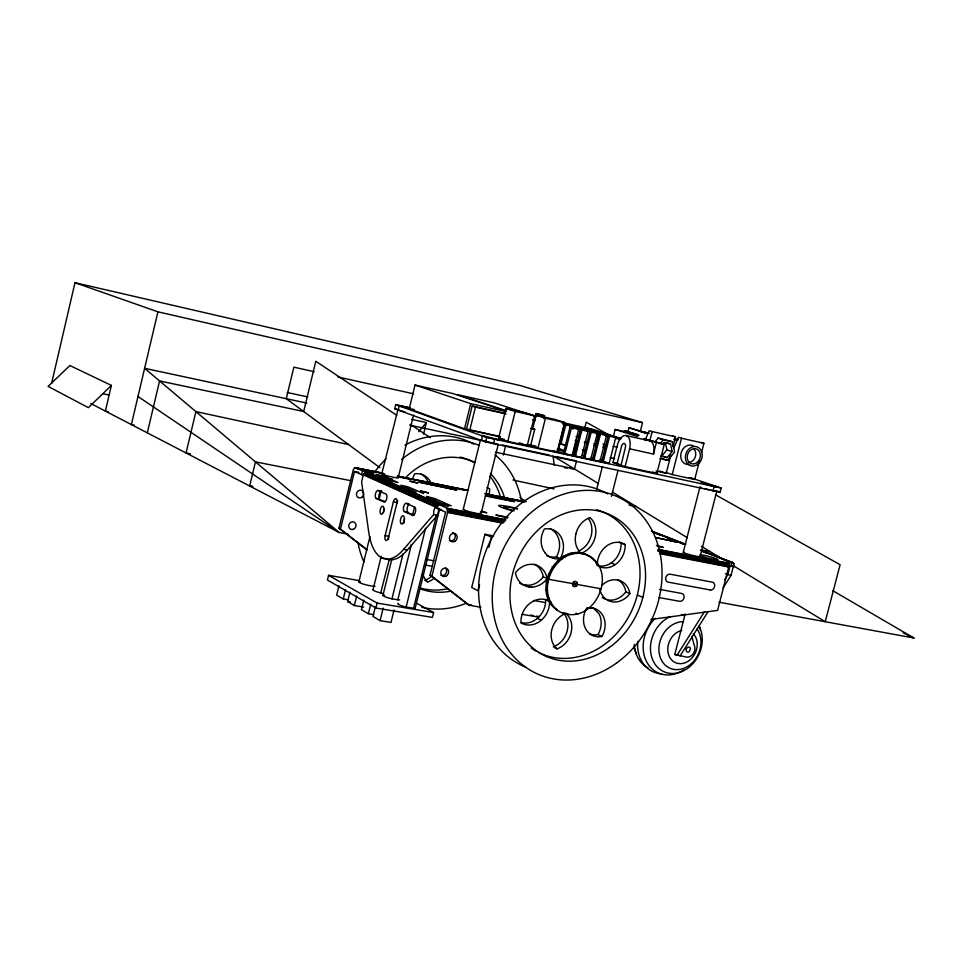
<?xml version="1.0" encoding="UTF-8"?>
<svg xmlns="http://www.w3.org/2000/svg" width="962" height="962" viewBox="0 0 962 962"><rect width="100%" height="100%" fill="white"/><g stroke="black" fill="none" stroke-linecap="round" stroke-linejoin="round"><path stroke-width="1.44" d="M480.916 607.262L469.095 605.242L431.914 576.154L447.498 513.035L446.885 508.116L365.776 472.366L363.335 474.867L361.604 481.83L368.687 531.782A59.884 26.587 -78.9 0 0 403.631 549.338L407.335 550.023L437.433 515.295L439.141 508.345M563.552 613.419C524.158 598.665 558.261 532.936 592.616 558.2C616.702 577.897 591.979 624.855 562.024 612.686L567.917 613.828M555.916 609.331L557.431 610.076C533.273 590.764 556.637 544.72 586.567 554.749M650.889 619.48L717.592 610.389L728.607 567.52C729.93 566.017 727.068 562.505 728.583 563.035M728.595 565.872A25.445 2.201 14.5 0 1 730.627 566.017L734.09 566.666L733.85 563.756L731.613 562.157A25.445 2.152 14.5 0 0 728.354 562.89L729.617 563.612L728.727 567.003L659.547 553.583M51.647 383.189L75 282.696L520.586 385.654L642.52 422.643L640.367 431.168M111.4 385.401L88.372 407.647L48.1 386.411L69.889 365.536L111.4 385.401L105.375 411.087L108.321 411.676M75 282.696L157.912 311.832L131.373 424.579L134.319 425.168M147.306 432.864L159.572 380.94L303.679 411.508L315.801 361.255L396.741 415.271M252.609 486.58L249.663 486.014L255.459 461.868L350.481 480.627M366.823 549.879L338.949 528.282L353.415 469.372L355.231 467.592L362.53 470.779L373.593 473.376L365.776 472.366M359.403 580.639L328.559 575.312L327.417 580.014L375.914 608.02L432.395 617.4L433.597 612.541L416.702 603.258M367.231 549.807L340.488 529.076L354.509 471.488L358.91 472.366M364.285 475.192L361.592 474.651L362.53 470.779M338.949 585.786L336.676 595.117L343.254 598.977L348.545 599.867M343.254 598.977L345.55 589.586M690.115 477.621L721.175 488.023L720.105 492.219L485.582 441.967L394.709 408.766L395.707 404.653L410.485 407.888M363.732 607.07L354.377 605.519L347.643 601.563L349.952 592.123M381.794 473.713L397.919 409.608M405.002 411.964L398.208 410.04L399.218 405.916L398.46 405.507L409.427 407.804M382.696 478.547L383.321 475.962L375.901 474.278L391.077 481.036L398.04 482.527L383.321 475.962M358.886 581.83L369.937 536.616M379.22 498.701L381 491.414M354.377 605.519L356.71 596.019M500.036 436.471L464.526 428.775L409.211 408.862L415.043 385.053L452.982 393.59L505.976 411.099M363.78 600.096L361.435 609.667L368.374 613.744L373.773 614.634M398.172 477.813L413.528 415.163M397.751 500.721A4.149 1.852 -79 0 0 397.029 502.621L388.528 537.241A4.149 1.84 -79.4 0 1 385.846 540.403A4.149 1.84 -79.4 0 1 385.137 535.557L393.374 501.911A4.161 1.84 -79 0 1 396.079 498.677A4.161 1.84 -79 0 1 396.801 503.487M373.028 589.754L381.253 556.216M368.374 613.744L370.731 604.1M375.372 606.769L372.991 616.462L380.098 620.646L391.005 622.426L394.083 609.908M375.914 608.02L377.128 603.078L328.559 575.312M373.521 589.562A8.766 1.215 13.7 0 0 380.724 592.953L389.165 559.824M382.96 595.322L391.871 559.018M423.52 434.102L426.358 422.546L411.712 419.384M380.098 620.646L383.177 608.092M384.487 595.069A8.85 1.239 13.7 0 0 383.718 596.151A8.85 1.239 13.7 0 0 390.776 598.58L391.967 598.857L403.078 553.655M412.397 515.752L414.55 506.998M397.787 599.843L411.399 544.516M406.132 607.07L425.541 528.27M434.223 501.274L434.884 498.556L426.419 496.404M403.631 549.338L433.682 514.562C433.02 505.206 440.283 500.769 448.28 506.228L438.275 504.268L437.241 508.453L445.61 512.181L430.05 575.192L469.095 605.242M413.54 608.309L436.532 515.103M415.235 608.032L439.61 509.235M464.526 428.775L470.719 403.667L415.043 385.053M505.363 413.407L472.186 406.012L466.474 429.196L500.432 437.013M469.709 430.363L475.456 407.106L472.186 406.012M463.263 509.283L480.435 439.911L498.256 444.36L481.036 513.732M481.433 440.44L482.539 435.978L481.938 435.425L499.362 439.899L486.688 437.494L395.707 404.653M485.582 441.967L486.688 437.494M493.506 443.65L494.624 439.189L721.175 488.023M498.629 438.155L506 408.465L525.312 412.794L534.644 415.837L527.224 445.622L507.768 441.426L498.629 438.155L504.148 439.357M503.342 455.074L505.495 446.392M507.768 441.426L515.211 411.483L506 408.465M493.662 535.93L484.932 534.271L471.705 587.517L478.114 590.776L479.557 584.98M488.924 547.342L491.438 537.205L484.932 534.271M535.257 416.45L535.966 413.576L541.786 414.887L544.576 415.788L543.855 418.662M532.551 429.232L536.05 415.199L555.062 419.468L564.562 422.534L557.166 452.08L538.023 447.955L530.038 445.129M526.611 444.841L530.615 445.707L534.704 429.268L531.216 428.09M538.023 447.955L545.442 418.254L536.05 415.199M614.285 437.145L615.692 437.602L609.174 463.468L564.802 453.896L571.849 426.178L564.441 424.386L558.441 448.364L559.776 448.833L558.669 448.593L559.896 443.698L565.86 444.997M561.002 443.939L565.788 424.819L564.441 424.386M575.781 454.401L574.41 453.92L580.507 429.605L581.89 430.062L575.781 454.401L572.594 453.715L578.703 429.353L569.985 427.26L563.443 453.415L572.149 455.483M572.943 429.256L573.653 426.443L581.036 428.222L578.715 437.457M576.25 441.149L574.482 448.184L577.02 448.737M573.304 453.679L574.542 448.725L575.649 448.965M570.189 468.434L574.482 468.963L576.25 461.868M584.439 429.28L586.219 422.198L611.074 436.147M581.914 455.723L588.01 431.421L586.628 430.976M588.804 429.834L590.163 430.267L583.706 455.928L585.088 456.409L591.185 432.13M595.887 433.044L597.282 433.489L591.185 457.732L594.336 458.405L600.432 434.199L599.037 433.742L592.953 457.936L594.336 458.405M621.055 465.223L625.553 446.765A3.896 2.08 -77.4 0 0 624.338 443.458A3.896 2.08 -77.4 0 0 621.765 445.526L617.015 463.828M597.907 431.866L599.278 432.299L596.308 444.107L593.903 443.578M605.098 435.101L606.493 435.545L600.408 459.716L603.547 460.401L609.631 436.243L608.237 435.798L602.164 459.92L603.547 460.401M596.608 489.526L602.416 466.426M581.168 553.006L582.659 553.92M613.383 436.52L615.151 429.485L633.261 433.561M664.249 444.408L643.975 438.732L664.249 444.408L656.878 473.46L625.108 466.618L612.986 462.445L617.424 444.817A12.013 6.397 -77.4 0 1 626.346 435.606L650.072 440.921A11.929 6.469 -77.4 0 1 653.451 454.076L629.617 448.809A12.013 6.397 -77.4 0 0 626.346 435.606M611.459 496.296L618.013 470.322M637.914 434.692L627.97 431.577L628.944 427.753L648.111 433.297M625.108 466.618L629.617 448.809M649.687 441.438L652.188 431.577L649.242 430.663L645.045 440.307M653.451 454.076L656.349 442.64M656.024 471.079L666.233 473.28L670.863 455.074M672.991 446.669L675.48 436.856L672.51 435.942M699.506 460.654L694.708 479.449L672.222 474.579L681.469 438.215L678.487 437.301L673.677 448.232M701.719 451.984L703.931 443.314L700.913 442.388M683.26 552.32L699.939 487.012M711.11 490.271L713.082 490.716L714.165 486.507L717.868 487.025L701.009 482.828L714.165 486.507M691.834 636.411L694.155 645.045A7.792 6.361 -65.7 0 1 693.422 653.438A7.792 6.361 -65.7 0 1 686.387 657.082L674.783 654.497L683.104 621.957A34.872 19.613 -80.3 0 0 684.92 613.912M700.071 556.529L716.798 491.209L713.082 490.716M734.09 566.666L730.122 565.752L727.813 574.759L724.614 579.821M730.122 565.752L730.855 566.041L732.274 562.301M723.063 587.974L731.036 575.384L733.345 566.377L730.855 566.041M668.867 459.151L670.67 455.062M676.851 655.483L704.545 611.616M680.026 656.012L707.924 611.916M666.906 449.855L661.88 455.892L667.111 457.599L672.161 451.539L670.574 443.987L665.319 442.34L666.906 449.855L672.161 451.539M659.896 458.646L667.7 460.365L674.59 452.08L672.426 441.762L658.092 438.083L654.641 442.219M659.86 443.879L663.335 439.718L672.426 441.762M662.229 444.516L663.912 442.496L670.574 443.987M418.71 431.697L426.358 422.546M551.034 602.104L545.694 599.518A20.695 17.665 -64.2 0 1 539.153 616.702L536.387 619.179A20.695 17.665 -64.2 0 1 521.151 622.594M541.125 620.249L540.187 621.091A20.767 17.713 -64.2 0 1 520.899 622.823L521.067 619.083A20.671 17.556 -63.9 0 1 530.303 603.006L533.405 601.082A20.671 17.556 -63.9 0 1 549.518 601.37A20.767 17.713 -64.2 0 1 542.965 618.614L541.125 620.249L537.337 618.326M572.883 585.642L577.116 582.467L575.673 581.385A2.766 2.345 -65.8 0 0 572.679 583.633L548.629 579.292L543.289 576.815A20.743 17.761 -64.8 0 0 534.487 564.225M577.116 582.467A2.766 2.345 -65.8 0 1 576.166 586.243L574.326 586.724A2.766 2.345 -65.8 0 1 572.679 583.633M426.719 496.945L427.332 496.753M587.794 607.888C593.903 606.83 600.12 610.233 602.958 615.656A20.43 17.148 -64.6 0 1 601.947 636.471A20.262 16.967 -65.2 0 1 585.678 628.859L584.367 625.733A20.262 16.967 -65.2 0 1 586.7 607.996M587.734 607.78L593.181 608.044M564.466 467.748L567.327 468.085M414.454 409.608L412.037 409.211M249.663 486.014L252.633 486.459M674.783 654.497L677.957 655.026M347.643 601.563L350.3 602.008M377.128 603.078L433.597 612.541M467.195 604.244L471.62 605.002M530.603 615.103L533.549 615.608M536.495 616.113L539.442 616.618M522.246 614.333L538.492 617.111M533.766 600.516L545.49 602.573M656.433 545.394L663.263 547.366L657.503 546.236M426.659 559.475L433.97 560.798M425.3 565.067L432.647 566.39M381.589 557.756L384.03 558.188M659.006 597.558L679.629 601.31A4.088 3.367 -67.1 0 0 683.97 597.991A4.088 3.367 -67.1 0 0 681.649 593.446L659.559 589.369M577.32 584.475L601.118 588.804M347.859 534.042L339.057 532.431L90.789 403.511M718.915 602.188L913.9 638.01L832.912 590.764M385.137 535.557L388.78 536.231A4.149 1.84 -79.4 0 0 388.588 539.297M433.682 514.562L437.433 515.295M408.874 503.872L406.421 503.391A4.197 1.888 -79 0 0 403.679 506.649A4.197 1.888 -79 0 0 404.425 511.507L413.997 514.947M731.036 575.384L725.372 573.797M447.691 509.8L505.062 520.971M658.056 550.757L728.667 564.502M435.389 507.623L437.89 508.104M447.751 510.293L503.655 521.163M658.14 551.214L728.763 564.959M437.241 508.453L440.103 509.006M447.775 510.81L503.679 521.681M659.655 551.996L728.811 565.44M438.997 509.439L441.919 510.004M447.763 511.351L503.679 522.222M659.655 552.513L728.823 565.957M447.703 511.916L503.631 522.763M659.631 553.042L728.787 566.474M379.834 499.11A4.076 1.78 -78.9 0 1 379.136 494.408A4.076 1.78 -78.9 0 1 381.758 491.221L378.162 490.524A4.076 1.78 -78.9 0 0 375.541 493.71A4.076 1.78 -78.9 0 0 376.226 498.412L385.028 501.515M393.374 501.911L397.029 502.621M447.619 512.469L502.08 523.039M507.948 517.171L495.827 515.019L507.575 518.025M446.885 508.116L505.916 519.805M658.573 549.41L727.921 563.095M447.294 508.621L504.641 519.793M659.042 549.891L728.162 563.371M447.462 508.958L504.809 520.141M657.767 549.939L728.366 563.696M447.583 509.355L504.954 520.526M657.924 550.324L728.535 564.081M701.406 549.915L710.233 551.659M382.371 477.056L392.628 479.112M355.002 467.592L383.08 473.184M397.739 476.118L468.482 490.379M484.692 493.626L525.264 501.719M354.774 467.676L382.768 473.292M397.51 476.25L466.762 490.151M485.918 493.999L524.23 501.683M354.533 467.809L382.527 473.424M397.258 476.382L466.51 490.283M485.666 494.131L523.965 501.815M355.772 468.314L358.718 468.903M361.664 469.492L373.448 471.861M399.964 477.176L411.748 479.545M419.119 481.024L430.904 483.381M438.263 484.86L450.048 487.229M457.419 488.708L464.778 490.175M495.719 496.392L503.09 497.859M514.874 500.228L522.234 501.707M486.002 495.37L514.526 501.647L485.173 495.959M382.684 475.709L385.63 476.298M382.527 476.19L386.94 477.068M190.476 453.872L186.063 452.982L195.899 411.604L348.533 444.54M102.669 393.711L108.502 394.913M495.43 452.188L574.482 468.963M306.83 403.102L144.613 368.314L339.057 532.431L137.987 396.476M409.656 425.144L480.17 440.259M502.2 444.985L549.206 455.062M555.916 456.505L576.238 460.858M581.589 455.471L585.088 456.409M590.848 457.479L592.953 457.936M600.06 459.463L602.164 459.92M612.986 462.445L618.722 463.684M287.253 392.508L307.756 396.933M530.17 444.973L536.026 446.236M575.192 455.952L581.469 457.491M586.086 458.309L583.261 457.696L584.643 458.177M587.505 458.609L590.74 459.487M594.937 460.209L592.508 459.692L593.903 460.173M607.78 462.987L601.719 461.676L603.114 462.157M512.986 480.026L554.1 488.9M628.992 505.062L636.339 506.637M409.211 408.862L413.552 409.812M394.709 408.766L397.186 409.307M582.828 450.529L584.944 450.998M610.185 457.647L614.502 458.585M660.461 456.132L667.111 457.599M602.994 444.059L605.868 444.697M613.059 446.284L617.363 447.234M530.699 428.391L534.704 429.268M584.788 441.57L587.193 442.099M593.915 445.286L596.019 445.743M603.126 447.306L605.218 447.763M515.211 411.483L534.644 415.837M545.442 418.254L564.562 422.534M561.808 422.39L591.955 429.136L621.187 438.54M590.163 430.267L582.804 428.487L584.162 428.932M599.278 432.299L591.919 430.519L593.277 430.964M470.719 403.667L505.784 411.508M580.507 429.605L588.01 431.421M589.802 431.685L597.282 433.489M599.037 433.742L606.493 435.545M608.237 435.798L615.692 437.602M475.456 407.106L506.144 413.949M532.455 419.805L535.377 420.466M597.486 434.367L600.035 434.932L597.21 434.018M605.783 436.219L608.645 436.856M615.824 438.456L620.129 439.406M314.285 371.705L293.855 367.159L286.267 398.689L379.858 467.604M337.638 376.9L413.54 393.807M627.97 431.577L624.338 430.748L638.96 435.353M544.576 415.788L535.966 413.576M494.624 439.189L482.539 435.978M652.188 431.577L675.48 436.856M681.469 438.215L703.931 443.314M410.221 408.826L399.218 405.916M157.912 311.832L642.52 422.643M578.968 437.578L576.286 436.928M578.018 441.366L575.336 440.716M647.33 432.828L641.955 431.77L644.384 432.575M381.012 593.025L382.96 593.482M391.967 598.857L398.593 599.903A8.85 1.239 13.7 0 0 399.627 599.855M481.842 511.183L486.856 512.818L480.519 511.58M576.274 436.592L578.932 437.277M575.324 440.368L577.994 441.053M675.288 439.009L678.018 439.682M676.154 439.333L678.162 439.826M649.29 433.297L638.804 430.988L647.883 433.525M708.934 489.742L704.629 488.612M675.011 439.586L676.947 440.103M673.701 439.357L676.346 440.055M644.528 432.768L647.186 433.465M607.166 599.699L608.032 599.951A20.286 17.015 -66.6 0 0 625.841 591.822L629.857 593.614A20.358 17.051 -66.6 0 1 612 601.779L608.97 600.877A20.358 17.051 -66.6 0 1 599.783 589.261M628.944 427.753L647.426 433.501M658.092 438.083L663.335 439.718M615.151 429.485L637.71 436.604M587.06 428.042L620.37 438.78M579.677 427.789L581.036 428.222M561.82 422.534L583.056 429.425M588.72 431.265L591.546 432.178M564.393 423.52L583.922 429.858M589.514 431.673L592.303 432.575M570.502 425.745L571.849 426.178M563.888 423.713L582.238 429.677M562.878 424.17L567.039 425.529M571.2 426.875L573.965 427.777M577.32 428.896L578.703 429.353M569.985 427.26L571.356 427.705M536.604 416.666L494.612 402.958L457.491 394.6L506.457 410.762M662.457 458.646L667.7 460.365M603.114 446.38L605.832 447.282M584.295 442.4L586.976 443.302M689.285 477.633L694.708 479.449M665.524 472.318L672.222 474.579M659.547 471.031L666.233 473.28M716.558 491.017L720.105 492.219M652.753 472.065L656.878 473.46M582.479 449.627L585.161 450.541M559.896 443.698L566.558 445.983M602.344 461.111L609.174 463.468M598.58 461.002L599.963 461.483M558.669 448.593L565.319 450.913M557.275 449.338L563.888 451.647M570.201 454.521L572.859 455.447M556.83 451.106L564.802 453.896M553.126 450.661L555.82 451.611M528.294 444.889L530.615 445.707M519.288 442.809L527.224 445.622M700.372 487.241L701.334 487.602M727.669 562.89L729.617 563.612M651.334 530.88L685.774 544.312M700.528 550.011L733.02 562.722M652.284 531.553L684.427 544.023M701.202 550.541L733.333 563.01M652.561 531.878L669.324 538.395M672.125 539.478L683.309 543.819M701.466 550.877L733.609 563.359M654.184 532.792L661.171 535.509M666.762 537.686L673.749 540.403M679.34 542.568L683.525 544.203M701.695 551.262L707.286 553.439M724.061 559.956L728.258 561.58M731.048 562.674L733.85 563.756M908.332 635.822L913.9 638.01L903.138 632.78M733.465 565.872L734.186 566.161M619.312 542.003A20.334 17.1 -67.2 0 1 621.163 543.025L625.18 544.66A20.467 17.256 -67.6 0 1 615.993 564.093L612.998 565.969A20.467 17.256 -67.6 0 1 598.244 566.089M398.208 410.04L397.45 409.62M611.135 562.938L615.127 564.646M585.016 554.088L592.616 558.2M578.162 552.633L579.701 553.294M591.065 557.527L597.462 563.395M570.959 553.27L572.498 553.944M423.557 493.59L407.876 486.748L400.853 485.257L416.257 492.147M434.884 498.556L451.25 505.844L443.975 504.304L427.188 496.921M563.912 555.988L565.44 556.649M367.219 472.138L439.67 504.124M366.738 472.15L439.165 504.136M366.257 472.222L438.66 504.22M546.693 555.627A20.659 17.665 -67.1 0 0 556.385 556.902L561.784 559.283M365.332 472.57L437.674 504.605M364.899 472.835L437.217 504.882M364.49 473.148L436.796 505.23M364.129 473.52L436.411 505.639M637.313 594.973L642.832 597.414M363.816 473.941L436.063 506.084M557.503 560.569L559.03 561.255M363.552 474.386L435.786 506.565M363.335 474.867L435.558 507.082M354.509 471.488L361.592 474.651M552.188 566.738L553.703 567.424M378.162 490.524L385.942 494.059A4.113 1.804 -78.9 0 1 386.652 498.809A4.113 1.804 -78.9 0 1 383.994 502.02L376.226 498.412M406.421 503.391L414.658 507.142A4.233 1.912 -79.1 0 1 415.44 512.049A4.233 1.912 -79.1 0 1 412.65 515.319L404.425 511.507M548.328 574.061L549.843 574.747M546.2 582.01L547.703 582.719M545.947 590.055L547.45 590.764M525.901 585.149L529.689 586.964M547.582 597.618L549.086 598.352M576.058 613.275L577.597 614.021M550.985 604.196L552.489 604.93M565.945 613.443A20.611 17.424 -63.9 0 1 571.705 629.112L571.091 632.792A20.611 17.424 -63.9 0 1 557.022 648.881A20.527 17.28 -64.1 0 1 551.827 629.557L553.042 625.949A20.527 17.28 -64.1 0 1 565.945 613.443L567.472 614.189M589.586 633.922A20.19 16.931 -65.2 0 0 598.015 634.535L601.947 636.471M338.949 528.282L340.488 529.076M430.05 575.192L431.914 576.154M554.473 647.558L557.022 648.881M425.733 580.904L427.741 581.95A18.531 16.27 -63.1 0 0 433.393 578.823M727.885 567.123L728.607 567.52M715.776 494.925L840.103 564.73L825.228 621.717L733.224 565.668M593.121 607.756L599.013 613.792A20.37 17.112 -64.6 0 1 598.015 634.535M554.268 456.649L598.46 483.573M612.349 492.027L687.289 537.686M701.31 546.224L723.003 559.439M410.437 424.41L430.363 437.71M520.009 497.546L526.238 501.695M573.833 581.878L576.166 586.243M595.899 562.722L597.318 565.548A20.406 17.136 -67.2 0 1 603.823 548.448L606.553 546.019A20.406 17.136 -67.2 0 1 625.18 544.66M430.796 482.696L430.303 481.553A18.675 16.57 -66.1 0 0 414.742 473.809A18.627 16.498 -66.9 0 0 412.59 479.1M427.753 481.397L427.248 480.254A18.615 16.534 -66.1 0 0 420.707 473.917M553.006 455.88L554.268 465.199M407.335 550.023A59.824 26.659 -78.9 0 1 385.245 558.405M383.67 512.217A4.113 1.804 -79.1 0 1 384.247 509.126M408.104 512.217A4.197 1.888 -79 0 1 407.154 508.429A4.197 1.888 -79 0 1 409.09 504.244M404.112 522.859A4.197 1.888 -79.2 0 1 404.617 518.746M514.177 510.774A14.779 1.275 14 0 1 504.016 506.842A14.779 1.275 14 0 1 517.376 509.006M512.674 510.87A20.154 1.732 14 0 1 498.857 505.507A20.154 1.732 14 0 1 517.484 508.561M480.05 513.047A9.163 0.842 13.9 0 1 472.895 512.554A9.163 0.842 13.9 0 1 463.684 509.163M398.076 477.597A8.466 0.721 13.7 0 1 389.261 476.334A8.466 0.721 13.7 0 1 382.263 473.641M383.261 473.713A8.466 0.721 13.7 0 1 384.716 473.929M699.651 556.228A8.694 0.746 14.4 0 1 691.065 555.038A8.694 0.746 14.4 0 1 684.15 552.164M700.12 554.509A10.534 0.89 14.5 0 1 714.513 558.116A10.534 0.89 14.5 0 1 715.427 559.656A10.534 0.89 14.5 0 1 701.033 556.048M697.077 629.004A24.675 20.202 -65.7 0 1 687.277 666.63A24.675 20.202 -65.7 0 1 658.994 651.466A24.675 20.202 -65.7 0 1 683.441 621.692M693.301 633.693A17.304 14.153 -65.7 0 1 689.802 660.064A17.304 14.153 -65.7 0 1 668.374 653.956A17.304 14.153 -65.7 0 1 681.757 630.411M699.23 626.046A33.91 27.826 -65.6 0 1 700.312 629.93M683.669 669.925A33.91 27.826 -65.6 0 1 646.909 662.313A33.91 27.826 -65.6 0 1 655.278 618.313M699.254 626.454A30.375 24.892 -65.6 0 1 686.447 669.155A30.375 24.892 -65.6 0 1 651.707 657.142A30.375 24.892 -65.6 0 1 670.562 616.534M681.373 614.514A30.375 24.892 -65.6 0 1 684.006 614.814M661.664 673.857A35.029 28.788 -65.6 0 1 637.746 641.401M648.075 667.893A33.67 27.706 -65.6 0 1 634.271 644.492M636.423 653.342A29.954 24.675 -65.6 0 1 633.994 646.692M445.61 568.061A4.341 3.788 -63.3 0 1 440.861 575.216M452.429 532.563A4.341 3.8 -65 0 1 454.99 537.998A4.341 3.8 -65 0 1 449.422 540.608M596.5 509.716A77.297 65.44 -65.8 0 1 633.453 606.745A77.297 65.44 -65.8 0 1 538.54 652.428M536.026 651.082A77.297 65.44 -65.8 0 1 531.18 647.979M489.838 476.118A68.615 60.341 -65.3 0 1 500.601 497.234M447.715 588.744A68.615 60.341 -65.3 0 1 420.322 587.998M460.052 457.058A68.615 60.341 -65.3 0 1 473.436 462.217M427.741 581.95A18.458 16.15 -63.4 0 1 422.883 574.242M494.997 454.834A86.243 75.733 -65.4 0 1 521.536 501.767M465.824 603.39A86.243 75.733 -65.4 0 1 421.765 607.299M401.587 459.523A86.243 75.733 -65.4 0 1 479.268 445.406M363.997 562.036A85.305 75.144 -65.3 0 1 358.177 543.602M374.687 472.017A85.305 75.144 -65.3 0 1 386.075 458.91M404.918 445.153A85.305 75.144 -65.3 0 1 473.821 444.131M526.07 667.303A96.008 81.542 -65.7 0 1 489.165 543.398A96.008 81.542 -65.7 0 1 607.683 493.843M490.331 473.472A68.891 60.51 -65.4 0 1 504.641 497.943M450.432 591.221A68.891 60.51 -65.4 0 1 420.298 588.828M405.242 477.994A68.891 60.51 -65.4 0 1 475.204 462.578M629.857 593.614A20.346 17.027 -66 0 0 617.544 579.954L614.345 579.713A20.346 17.027 -66 0 0 601.996 585.305M432.01 575.781A18.47 16.234 -63.1 0 1 424.723 580.375M605.014 599.061A20.286 17.015 -66.6 0 1 602.26 597.534M617.508 579.557A20.286 16.991 -66 0 1 625.841 591.822M621.163 543.025A20.394 17.22 -67.6 0 1 612 562.397L609.006 564.249A20.394 17.22 -67.6 0 1 599.326 566.005M588.359 518.482A20.575 17.52 -67.6 0 1 591.233 535.593L590.007 539.261A20.575 17.52 -67.6 0 1 578.27 551.178M550.288 528.691A20.719 17.749 -66.5 0 1 557.335 535.63L558.682 538.864A20.719 17.749 -66.5 0 1 556.385 556.902M543.289 576.815A20.743 17.785 -65.6 0 1 528.102 585.305L524.771 585.076A20.743 17.785 -65.6 0 1 519.636 583.164M564.321 613.948A20.539 17.388 -63.8 0 1 567.845 627.188L567.219 630.856A20.539 17.388 -63.8 0 1 553.198 646.885M486.988 487.65A18.362 16.029 -67 0 1 489.634 488.949A18.41 16.126 -67.4 0 1 489.093 494.456M375.108 586.231A8.634 1.178 13.6 0 1 363.275 584.066A8.634 1.178 13.6 0 1 360.437 581.613M415.115 607.659A8.983 1.287 13.8 0 1 413.744 608.321L405.832 606.998A8.983 1.287 13.8 0 1 398.316 603.427M688.888 464.526A9.897 8.237 -71.8 0 1 681.084 453.018A9.897 8.237 -71.8 0 1 693.602 446.031M693.975 449.013A7.756 6.457 -71.8 0 1 695.165 457.19A7.756 6.457 -71.8 0 1 688.948 462.433M686.195 649.23L686.363 651.094A2.597 2.116 -65.7 0 0 689.357 651.599L690.463 648.641A2.597 2.116 -65.7 0 0 687.265 647.558L686.195 649.23M575.973 533.561L575.348 537.289A20.563 17.412 -67.7 0 0 581.108 553.258A20.647 17.556 -67.6 0 0 593.963 540.897L595.189 537.217A20.647 17.556 -67.6 0 0 590.091 517.592A20.563 17.412 -67.7 0 0 575.997 533.477L575.973 533.561M677.969 542.352L655.639 537.542L677.969 542.352M456.565 490.043L419.264 482.19L456.565 490.043M428.379 492.929L420.382 490.921L428.379 492.929M417.58 483.008L409.932 481.18L417.58 483.008M531.89 587.121L528.547 586.88A20.815 17.833 -65.6 0 1 515.44 572.835A20.815 17.797 -64.8 0 1 534.138 564.562L537.301 565.5A20.815 17.797 -64.8 0 1 547.113 578.595A20.815 17.833 -65.6 0 1 531.89 587.121M710.257 589.983L668.181 582.13A4.101 3.391 -67.5 0 1 665.824 577.537A4.101 3.391 -67.5 0 1 670.201 574.206L712.265 582.154A4.052 3.319 -67.8 0 1 714.538 586.688A4.052 3.319 -67.8 0 1 710.257 589.983M545.37 553.258L543.458 550.42A20.731 17.701 -67.1 0 1 544.384 528.968A20.791 17.785 -66.5 0 1 561.207 537.277L562.554 540.524A20.791 17.785 -66.5 0 1 560.257 558.609A20.731 17.701 -67.1 0 1 545.37 553.258M455.218 541.101A4.353 3.812 -65 0 0 455.267 533.766A4.353 3.812 -65 0 0 449.386 538.035A4.353 3.812 -65 0 0 455.218 541.101M446.645 575.733A4.341 3.8 -63.4 0 0 446.693 568.422A4.341 3.8 -63.4 0 0 440.8 572.727A4.341 3.8 -63.4 0 0 446.645 575.733M403.391 522.631A4.197 1.876 -79.2 0 0 403.367 515.836A4.197 1.876 -79.2 0 0 400.36 521.212A4.197 1.876 -79.2 0 0 403.391 522.631M382.948 512.902A4.113 1.804 -79.1 0 0 382.96 506.252A4.113 1.804 -79.1 0 0 380.05 511.531A4.113 1.804 -79.1 0 0 382.948 512.902M361.916 497.246A3.968 3.559 -64.5 0 0 361.916 490.524A3.968 3.559 -64.5 0 0 356.457 494.372A3.968 3.559 -64.5 0 0 361.916 497.246M353.331 529.316A3.956 3.547 -62.6 0 0 354.954 522.703A3.956 3.547 -62.6 0 0 348.857 525.024A3.956 3.547 -62.6 0 0 353.331 529.316M616.498 663.095A97.21 82.215 -65.8 0 0 622.63 499.386A97.21 82.215 -65.8 0 0 492.291 593.109A97.21 82.215 -65.8 0 0 616.498 663.095M609.415 647.462A77.645 65.62 -65.8 0 0 613.84 516.738A77.645 65.62 -65.8 0 0 510.016 592.075A77.645 65.62 -65.8 0 0 609.415 647.462M697.775 464.369A9.933 8.261 -71.8 0 0 698.28 447.474A9.933 8.261 -71.8 0 0 685.377 457.022A9.933 8.261 -71.8 0 0 697.775 464.369M696.921 462.626A7.792 6.469 -71.8 0 0 697.318 449.386A7.792 6.469 -71.8 0 0 687.205 456.866A7.792 6.469 -71.8 0 0 696.921 462.626"/></g></svg>
